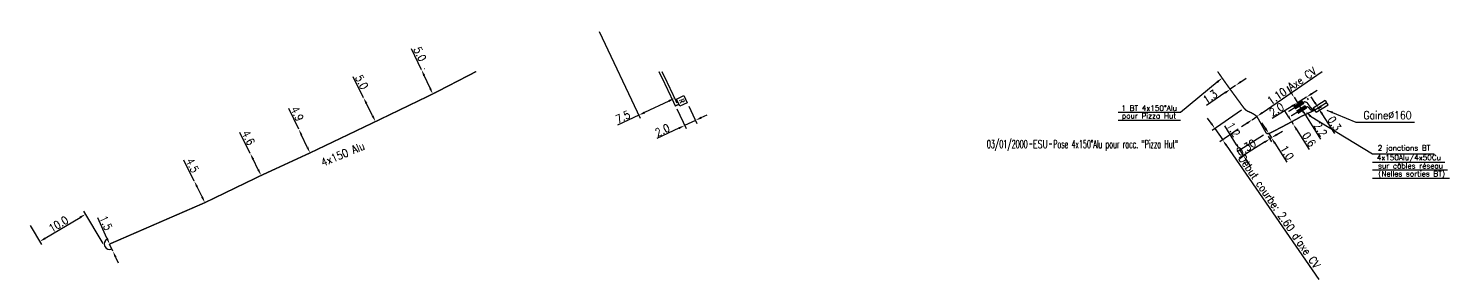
# Model space of a CAD drawing. Header units: millimetres. Extents: x 79134 to 80000, y 145000 to 146008.
# Drawn here: x 79133.6 to 79399.9, y 145961 to 146008.1 of the extents above; entities that cross this region are included whole.
import ezdxf
from ezdxf.enums import TextEntityAlignment as Align

# ---------------------------------------------------------------- set-up
doc = ezdxf.new("R2010")
doc.units = ezdxf.units.MM
doc.header["$PDMODE"] = 34
doc.linetypes.add('B_ST_AL', pattern=[2000, 1000, 1000])
doc.linetypes.add('B_ST_CU', pattern=[2000, 1000, 1000])
doc.layers.get('0').update_dxf_attribs({"linetype": 'CONTINUOUS'})
doc.layers.get('Defpoints').update_dxf_attribs({"linetype": 'CONTINUOUS'})
for name, color, linetype in [('B_110', 1, 'CONTINUOUS'), ('B_200', 7, 'CONTINUOUS'), ('B_300', 7, 'CONTINUOUS'), ('B_400', 7, 'CONTINUOUS')]:
    doc.layers.add(name, color=color, linetype=linetype)
doc.styles.add('M_ROMANS', font='ROMANS.shx', dxfattribs={"width": 0.75})
doc.styles.get("Standard").update_dxf_attribs({"font": 'romans.shx', "width": 0.85})
doc.dimstyles.get("Standard").update_dxf_attribs({"dimtxt": 1.5, "dimasz": 1.2, "dimexe": 0.625, "dimexo": 0.625, "dimgap": 0.25, "dimtad": 1, "dimdec": 1, "dimzin": 0, "dimdsep": 46, "dimtxsty": 'Standard', "dimcen": -0.5, "dimclrd": 256, "dimclre": 256, "dimclrt": 256, "dimadec": 0, "dimazin": 0, "dimtfac": 1, "dimtdec": 1, "dimtmove": 0, "dimatfit": 3, "dimfxl": 1, "dimtolj": 1, "dimtzin": 0, "dimarcsym": 0})

# ---------------------------------------------------------------- blocks, each defined once
blk = doc.blocks.new('*D61')
at = {"layer": 'B_110', "linetype": 'Continuous', "lineweight": -2, "transparency": 16777216}
for p, q in [((79355.19, 145990.29), (79354.51, 145991.28)), ((79360.86, 145992.74), (79355.36, 145988.95)), ((79355.87, 145989.31), (79357.35, 145987.16)), ((79360.28, 145989.18), (79356.83, 145986.81)), ((79358.03, 145986.18), (79375.39, 145960.98))]:
    blk.add_line(p, q, dxfattribs=at)
at = {"layer": 'B_110', "linetype": 'Continuous', "transparency": 16777216}
for points in [[(79355.35, 145990.41), (79355.03, 145990.18), (79355.87, 145989.31)], [(79358.19, 145986.29), (79357.86, 145986.06), (79357.35, 145987.16)]]:
    blk.add_solid(points, dxfattribs=at)
at = {"layer": 'Defpoints', "color": 0, "linetype": 'Continuous', "transparency": 16777216}
for p in [(79361.37, 145993.1), (79360.79, 145989.54), (79357.35, 145987.16)]:
    blk.add_point(p, dxfattribs=at)
at = {"layer": 'B_110', "linetype": 'Continuous', "transparency": 16777216, "insert": (79367.99, 145973.73), "char_height": 1.5, "attachment_point": 5, "rotation": 304.5754}
blk.add_mtext("\\A1;Début courbe: 2.60 d'axe CV", dxfattribs=at)
blk = doc.blocks.new('*D62')
at = {"layer": 'B_110', "linetype": 'Continuous', "lineweight": -2, "transparency": 16777216}
for p, q in [((79360.76, 145998.07), (79361.75, 145998.75)), ((79357.77, 145995.99), (79354.33, 145993.6)), ((79359.78, 145997.39), (79358.75, 145996.67))]:
    blk.add_line(p, q, dxfattribs=at)
at = {"layer": 'B_110', "linetype": 'Continuous', "transparency": 16777216}
for points in [[(79357.65, 145996.15), (79357.88, 145995.82), (79358.75, 145996.67)], [(79360.65, 145998.23), (79360.88, 145997.91), (79359.78, 145997.39)]]:
    blk.add_solid(points, dxfattribs=at)
at = {"layer": 'Defpoints', "color": 0, "linetype": 'Continuous', "transparency": 16777216}
for p in [(79358.75, 145996.67), (79358.75, 145996.67), (79359.78, 145997.39)]:
    blk.add_point(p, dxfattribs=at)
at = {"layer": 'B_110', "linetype": 'Continuous', "transparency": 16777216, "insert": (79354.98, 145995.27), "char_height": 1.5, "attachment_point": 5, "rotation": 34.7659}
blk.add_mtext('\\A1;1.3', dxfattribs=at)
blk = doc.blocks.new('GIS_MODF')
at = {"color": 0, "linetype": 'Continuous', "flags": 128}
for points in [[(-2.18, -0.01), (-1.68, -0.01)], [(1.52, -0.01), (2.02, -0.01)]]:
    blk.add_lwpolyline(points, dxfattribs=at)
at = {"color": 0, "linetype": 'Continuous', "width": 0.5}
blk.add_attdef('DATE', text='', height=1.5, dxfattribs=at).set_placement((-2.5, -0.8), align=Align.RIGHT)
at = {"color": 0, "linetype": 'Continuous', "width": 1.771291}
blk.add_attdef('USER', text='', height=1.5, dxfattribs=at).set_placement((-1.51, -0.8), (1.28, -0.8), align=Align.FIT)
at = {"color": 0, "linetype": 'Continuous', "width": 0.5}
blk.add_attdef('DESC', (2.29, -0.8), '', height=1.5, dxfattribs=at)
blk = doc.blocks.new('*D63')
at = {"layer": 'B_110', "linetype": 'Continuous', "lineweight": -2, "transparency": 16777216}
for p, q in [((79359.96, 145986.28), (79357.73, 145989.83)), ((79365.02, 145988.04), (79360.07, 145984.93)), ((79361.24, 145984.25), (79360.6, 145985.27)), ((79361.88, 145983.24), (79362.51, 145982.22))]:
    blk.add_line(p, q, dxfattribs=at)
at = {"layer": 'B_110', "linetype": 'Continuous', "transparency": 16777216}
for points in [[(79360.13, 145986.39), (79359.79, 145986.18), (79360.6, 145985.27)], [(79362.04, 145983.34), (79361.71, 145983.13), (79361.24, 145984.25)]]:
    blk.add_solid(points, dxfattribs=at)
at = {"layer": 'Defpoints', "color": 0, "linetype": 'Continuous', "transparency": 16777216}
for p in [(79365.55, 145988.38), (79360.6, 145985.27), (79361.24, 145984.25)]:
    blk.add_point(p, dxfattribs=at)
at = {"layer": 'B_110', "linetype": 'Continuous', "transparency": 16777216, "insert": (79359.37, 145989.1), "char_height": 1.5, "attachment_point": 5, "rotation": 302.1479}
blk.add_mtext('\\A1;1.2', dxfattribs=at)
blk = doc.blocks.new('*D64')
at = {"layer": 'B_110', "linetype": 'Continuous', "lineweight": -2, "transparency": 16777216}
for p, q in [((79367.51, 145988.19), (79368.53, 145988.83)), ((79365.17, 145986.72), (79360.44, 145983.75)), ((79365.88, 145987.85), (79366.52, 145986.83)), ((79366.49, 145987.56), (79366.18, 145987.36))]:
    blk.add_line(p, q, dxfattribs=at)
at = {"layer": 'B_110', "linetype": 'Continuous', "transparency": 16777216}
for points in [[(79367.4, 145988.36), (79367.62, 145988.02), (79366.49, 145987.56)], [(79365.06, 145986.89), (79365.27, 145986.55), (79366.18, 145987.36)]]:
    blk.add_solid(points, dxfattribs=at)
at = {"layer": 'Defpoints', "color": 0, "linetype": 'Continuous', "transparency": 16777216}
for p in [(79365.55, 145988.38), (79366.18, 145987.36), (79366.49, 145987.56)]:
    blk.add_point(p, dxfattribs=at)
at = {"layer": 'B_110', "linetype": 'Continuous', "transparency": 16777216, "insert": (79361.76, 145985.76), "char_height": 1.5, "attachment_point": 5, "rotation": 32.1479}
blk.add_mtext('\\A1;0.30', dxfattribs=at)
blk = doc.blocks.new('*D65')
at = {"layer": 'B_110', "linetype": 'Continuous', "lineweight": -2, "transparency": 16777216}
for p, q in [((79369.64, 145991.6), (79369, 145992.62)), ((79370.28, 145990.58), (79370.57, 145990.12)), ((79371.21, 145989.1), (79373.54, 145985.4))]:
    blk.add_line(p, q, dxfattribs=at)
at = {"layer": 'B_110', "linetype": 'Continuous', "transparency": 16777216}
for points in [[(79369.81, 145991.71), (79369.47, 145991.49), (79370.28, 145990.58)], [(79371.38, 145989.21), (79371.04, 145988.99), (79370.57, 145990.12)]]:
    blk.add_solid(points, dxfattribs=at)
at = {"layer": 'Defpoints', "color": 0, "linetype": 'Continuous', "transparency": 16777216}
for p in [(79370.28, 145990.58), (79370.57, 145990.12), (79370.57, 145990.12)]:
    blk.add_point(p, dxfattribs=at)
at = {"layer": 'B_110', "linetype": 'Continuous', "transparency": 16777216, "insert": (79373.54, 145987.27), "char_height": 1.5, "attachment_point": 5, "rotation": 302.1479}
blk.add_mtext('\\A1;0.6', dxfattribs=at)
blk = doc.blocks.new('*D66')
at = {"layer": 'B_110', "linetype": 'Continuous', "lineweight": -2, "transparency": 16777216}
for p, q in [((79365.35, 145989.38), (79364.71, 145990.39)), ((79365.99, 145988.36), (79366.49, 145987.56)), ((79367.13, 145986.54), (79369.36, 145982.99))]:
    blk.add_line(p, q, dxfattribs=at)
at = {"layer": 'B_110', "linetype": 'Continuous', "transparency": 16777216}
for points in [[(79365.52, 145989.48), (79365.18, 145989.27), (79365.99, 145988.36)], [(79367.3, 145986.65), (79366.96, 145986.43), (79366.49, 145987.56)]]:
    blk.add_solid(points, dxfattribs=at)
at = {"layer": 'Defpoints', "color": 0, "linetype": 'Continuous', "transparency": 16777216}
for p in [(79365.99, 145988.36), (79366.49, 145987.56), (79366.49, 145987.56)]:
    blk.add_point(p, dxfattribs=at)
at = {"layer": 'B_110', "linetype": 'Continuous', "transparency": 16777216, "insert": (79369.41, 145984.79), "char_height": 1.5, "attachment_point": 5, "rotation": 302.1479}
blk.add_mtext('\\A1;1.0', dxfattribs=at)
blk = doc.blocks.new('*D67')
at = {"layer": 'B_110', "linetype": 'Continuous', "lineweight": -2, "transparency": 16777216}
for p, q in [((79374.07, 145995.85), (79375.08, 145996.48)), ((79370.35, 145993.51), (79366.64, 145991.18)), ((79373.05, 145995.21), (79371.36, 145994.15)), ((79371.48, 145993.95), (79371.69, 145993.62)), ((79373.18, 145995.01), (79373.38, 145994.68))]:
    blk.add_line(p, q, dxfattribs=at)
at = {"layer": 'B_110', "linetype": 'Continuous', "transparency": 16777216}
for points in [[(79373.96, 145996.02), (79374.17, 145995.68), (79373.05, 145995.21)], [(79370.24, 145993.68), (79370.45, 145993.34), (79371.36, 145994.15)]]:
    blk.add_solid(points, dxfattribs=at)
at = {"layer": 'Defpoints', "color": 0, "linetype": 'Continuous', "transparency": 16777216}
for p in [(79371.15, 145994.48), (79371.36, 145994.15), (79372.84, 145995.54)]:
    blk.add_point(p, dxfattribs=at)
at = {"layer": 'B_110', "linetype": 'Continuous', "transparency": 16777216, "insert": (79367.45, 145992.87), "char_height": 1.5, "attachment_point": 5, "rotation": 32.1479}
blk.add_mtext('\\A1;2.0', dxfattribs=at)
blk = doc.blocks.new('*D68')
at = {"layer": 'B_110', "linetype": 'Continuous', "lineweight": -2, "transparency": 16777216}
for p, q in [((79364.74, 145992.26), (79375.99, 146000.02)), ((79362.85, 145990.96), (79363.76, 145991.58)), ((79361.86, 145990.28), (79360.87, 145989.6))]:
    blk.add_line(p, q, dxfattribs=at)
at = {"layer": 'B_110', "linetype": 'Continuous', "transparency": 16777216}
for points in [[(79361.75, 145990.44), (79361.98, 145990.11), (79362.85, 145990.96)], [(79364.63, 145992.43), (79364.86, 145992.1), (79363.76, 145991.58)]]:
    blk.add_solid(points, dxfattribs=at)
at = {"layer": 'Defpoints', "color": 0, "linetype": 'Continuous', "transparency": 16777216}
for p in [(79362.85, 145990.96), (79363.76, 145991.58), (79363.76, 145991.58)]:
    blk.add_point(p, dxfattribs=at)
at = {"layer": 'B_110', "linetype": 'Continuous', "transparency": 16777216, "insert": (79370.29, 145997.3), "char_height": 1.5, "attachment_point": 5, "rotation": 34.5754}
blk.add_mtext('\\A1;1.10 Axe CV', dxfattribs=at)
blk = doc.blocks.new('*D69')
at = {"layer": 'B_110', "linetype": 'Continuous', "lineweight": -2, "transparency": 16777216}
for p, q in [((79370.08, 145996.19), (79369.44, 145997.21)), ((79370.72, 145995.17), (79371.89, 145993.31)), ((79372.42, 145993.64), (79372.42, 145993.64)), ((79372.53, 145992.29), (79375.67, 145987.29))]:
    blk.add_line(p, q, dxfattribs=at)
at = {"layer": 'B_110', "linetype": 'Continuous', "transparency": 16777216}
for points in [[(79370.25, 145996.3), (79369.91, 145996.08), (79370.72, 145995.17)], [(79372.7, 145992.4), (79372.36, 145992.19), (79371.89, 145993.31)]]:
    blk.add_solid(points, dxfattribs=at)
at = {"layer": 'Defpoints', "color": 0, "linetype": 'Continuous', "transparency": 16777216}
for p in [(79370.72, 145995.17), (79370.72, 145995.17), (79371.89, 145993.31)]:
    blk.add_point(p, dxfattribs=at)
at = {"layer": 'B_110', "linetype": 'Continuous', "transparency": 16777216, "insert": (79375.68, 145989.16), "char_height": 1.5, "attachment_point": 5, "rotation": 302.1479}
blk.add_mtext('\\A1;2.2', dxfattribs=at)
blk = doc.blocks.new('B_300_04')
at = {"color": 0, "linetype": 'Continuous'}
blk.add_line((0, 0.75), (0, -0.75), dxfattribs=at)
blk.add_solid([(-1, 0.375), (-1, -0.375), (1, 0.375), (1, -0.375)], dxfattribs=at)
at = {"color": 0, "linetype": 'Continuous', "style": 'M_ROMANS', "width": 0.75, "flags": 3}
for tag, p in [('DEF_LEG', (0, -4.25)), ('DEF_COUP', (0, -6.75)), ('DEF_TYPE', (0, -9.25))]:
    blk.add_attdef(tag, text='', height=1.2, dxfattribs=at).set_placement(p, align=Align.MIDDLE)
blk = doc.blocks.new('*D31')
at = {"layer": 'B_110', "linetype": 'Continuous', "lineweight": -2, "transparency": 16777216}
for p, q in [((79240.5, 146007.52), (79248.19, 145991.23)), ((79253.58, 145994.47), (79249.01, 145992.31)), ((79254.39, 145995.54), (79254.39, 145995.54)), ((79247.92, 145991.8), (79243.94, 145989.92))]:
    blk.add_line(p, q, dxfattribs=at)
at = {"layer": 'B_110', "linetype": 'Continuous', "transparency": 16777216}
for points in [[(79253.49, 145994.65), (79253.66, 145994.29), (79254.66, 145994.98)], [(79248.92, 145992.49), (79249.1, 145992.13), (79247.92, 145991.8)]]:
    blk.add_solid(points, dxfattribs=at)
at = {"layer": 'Defpoints', "color": 0, "linetype": 'Continuous', "transparency": 16777216}
for p in [(79240.23, 146008.08), (79254.66, 145994.98), (79254.66, 145994.98)]:
    blk.add_point(p, dxfattribs=at)
at = {"layer": 'B_110', "linetype": 'Continuous', "transparency": 16777216, "insert": (79244.95, 145991.5), "char_height": 1.5, "attachment_point": 5, "rotation": 25.29}
blk.add_mtext('\\A1;7.5', dxfattribs=at)
blk = doc.blocks.new('*D84')
at = {"layer": 'B_110', "linetype": 'Continuous', "lineweight": -2, "transparency": 16777216}
for p, q in [((79207.22, 146000.32), (79205.37, 146004.28)), ((79208.82, 145996.87), (79207.72, 145999.23)), ((79207.75, 146000.57), (79207.78, 146000.58)), ((79209.87, 145996.04), (79209.9, 145996.05))]:
    blk.add_line(p, q, dxfattribs=at)
at = {"layer": 'B_110', "linetype": 'Continuous', "transparency": 16777216}
for points in [[(79207.91, 145999.32), (79207.54, 145999.15), (79207.22, 146000.32)], [(79209.01, 145996.96), (79208.64, 145996.79), (79209.33, 145995.79)]]:
    blk.add_solid(points, dxfattribs=at)
at = {"layer": 'Defpoints', "color": 0, "linetype": 'Continuous', "transparency": 16777216}
for p in [(79207.19, 146000.3), (79207.22, 146000.32), (79209.3, 145995.77)]:
    blk.add_point(p, dxfattribs=at)
at = {"layer": 'B_110', "linetype": 'Continuous', "transparency": 16777216, "insert": (79206.94, 146003.27), "char_height": 1.5, "attachment_point": 5, "rotation": 295.0285}
blk.add_mtext('\\A1;5.0', dxfattribs=at)
blk = doc.blocks.new('*D85')
at = {"layer": 'B_110', "linetype": 'Continuous', "lineweight": -2, "transparency": 16777216}
for p, q in [((79196.36, 145995.08), (79194.4, 145998.99)), ((79198.06, 145991.68), (79196.9, 145994.01))]:
    blk.add_line(p, q, dxfattribs=at)
at = {"layer": 'B_110', "linetype": 'Continuous', "transparency": 16777216}
for points in [[(79197.08, 145994.1), (79196.72, 145993.92), (79196.36, 145995.08)], [(79198.24, 145991.77), (79197.88, 145991.59), (79198.6, 145990.61)]]:
    blk.add_solid(points, dxfattribs=at)
at = {"layer": 'Defpoints', "color": 0, "linetype": 'Continuous', "transparency": 16777216}
for p in [(79196.36, 145995.08), (79196.36, 145995.08), (79198.6, 145990.61)]:
    blk.add_point(p, dxfattribs=at)
at = {"layer": 'B_110', "linetype": 'Continuous', "transparency": 16777216, "insert": (79196.01, 145998.02), "char_height": 1.5, "attachment_point": 5, "rotation": 296.5883}
blk.add_mtext('\\A1;5.0', dxfattribs=at)
blk = doc.blocks.new('*D86')
at = {"layer": 'B_110', "linetype": 'Continuous', "lineweight": -2, "transparency": 16777216}
for p, q in [((79184.23, 145989.16), (79182.36, 145993.04)), ((79185.82, 145985.82), (79184.74, 145988.07)), ((79185.78, 145984.47), (79185.78, 145984.47))]:
    blk.add_line(p, q, dxfattribs=at)
at = {"layer": 'B_110', "linetype": 'Continuous', "transparency": 16777216}
for points in [[(79184.92, 145988.16), (79184.56, 145987.99), (79184.23, 145989.16)], [(79186, 145985.9), (79185.64, 145985.73), (79186.34, 145984.74)]]:
    blk.add_solid(points, dxfattribs=at)
at = {"layer": 'Defpoints', "color": 0, "linetype": 'Continuous', "transparency": 16777216}
for p in [(79184.23, 145989.16), (79184.23, 145989.16), (79186.34, 145984.74)]:
    blk.add_point(p, dxfattribs=at)
at = {"layer": 'B_110', "linetype": 'Continuous', "transparency": 16777216, "insert": (79183.94, 145992.07), "char_height": 1.5, "attachment_point": 5, "rotation": 295.5908}
blk.add_mtext('\\A1;4.9', dxfattribs=at)
blk = doc.blocks.new('*D87')
at = {"layer": 'B_110', "linetype": 'Continuous', "lineweight": -2, "transparency": 16777216}
for p, q in [((79175.13, 145984.63), (79173.19, 145988.55)), ((79176.64, 145981.58), (79175.66, 145983.55))]:
    blk.add_line(p, q, dxfattribs=at)
at = {"layer": 'B_110', "linetype": 'Continuous', "transparency": 16777216}
for points in [[(79175.84, 145983.64), (79175.48, 145983.47), (79175.13, 145984.63)], [(79176.81, 145981.67), (79176.46, 145981.49), (79177.17, 145980.51)]]:
    blk.add_solid(points, dxfattribs=at)
at = {"layer": 'Defpoints', "color": 0, "linetype": 'Continuous', "transparency": 16777216}
for p in [(79175.13, 145984.63), (79175.13, 145984.63), (79177.17, 145980.51)]:
    blk.add_point(p, dxfattribs=at)
at = {"layer": 'B_110', "linetype": 'Continuous', "transparency": 16777216, "insert": (79174.79, 145987.57), "char_height": 1.5, "attachment_point": 5, "rotation": 296.2888}
blk.add_mtext('\\A1;4.6', dxfattribs=at)
blk = doc.blocks.new('*D88')
at = {"layer": 'B_110', "linetype": 'Continuous', "lineweight": -2, "transparency": 16777216}
for p, q in [((79164.64, 145979.45), (79162.7, 145983.37)), ((79166.1, 145976.49), (79165.17, 145978.37))]:
    blk.add_line(p, q, dxfattribs=at)
at = {"layer": 'B_110', "linetype": 'Continuous', "transparency": 16777216}
for points in [[(79165.35, 145978.46), (79164.99, 145978.28), (79164.64, 145979.45)], [(79166.28, 145976.58), (79165.92, 145976.4), (79166.63, 145975.41)]]:
    blk.add_solid(points, dxfattribs=at)
at = {"layer": 'Defpoints', "color": 0, "linetype": 'Continuous', "transparency": 16777216}
for p in [(79164.64, 145979.45), (79164.64, 145979.45), (79166.63, 145975.41)]:
    blk.add_point(p, dxfattribs=at)
at = {"layer": 'B_110', "linetype": 'Continuous', "transparency": 16777216, "insert": (79164.3, 145982.39), "char_height": 1.5, "attachment_point": 5, "rotation": 296.2888}
blk.add_mtext('\\A1;4.5', dxfattribs=at)
blk = doc.blocks.new('B_300_05')
at = {"color": 0, "linetype": 'Continuous'}
blk.add_arc((0, 0), 1, 270, 90, dxfattribs=at)
at = {"color": 0, "linetype": 'Continuous', "style": 'M_ROMANS', "width": 0.75, "flags": 3}
for tag, p in [('DEF_LEG', (0, -5)), ('DEF_COUP', (0, -7.5)), ('DEF_TYPE', (0, -10))]:
    blk.add_attdef(tag, text='', height=1.2, dxfattribs=at).set_placement(p, align=Align.MIDDLE)
blk = doc.blocks.new('*D89')
at = {"layer": 'B_110', "linetype": 'Continuous', "lineweight": -2, "transparency": 16777216}
for p, q in [((79148.28, 145968.74), (79146.55, 145972.56)), ((79149.4, 145966.29), (79148.78, 145967.65)), ((79149.9, 145965.19), (79150.39, 145964.1))]:
    blk.add_line(p, q, dxfattribs=at)
at = {"layer": 'B_110', "linetype": 'Continuous', "transparency": 16777216}
for points in [[(79148.47, 145968.83), (79148.1, 145968.66), (79148.78, 145967.65)], [(79150.08, 145965.28), (79149.72, 145965.11), (79149.4, 145966.29)]]:
    blk.add_solid(points, dxfattribs=at)
at = {"layer": 'Defpoints', "color": 0, "linetype": 'Continuous', "transparency": 16777216}
for p in [(79148.78, 145967.65), (79149.4, 145966.29), (79149.4, 145966.29)]:
    blk.add_point(p, dxfattribs=at)
at = {"layer": 'B_110', "linetype": 'Continuous', "transparency": 16777216, "insert": (79148.08, 145971.61), "char_height": 1.5, "attachment_point": 5, "rotation": 294.4372}
blk.add_mtext('\\A1;1.5', dxfattribs=at)
blk = doc.blocks.new('B_200_01')
at = {"color": 0, "linetype": 'Continuous', "flags": 128}
blk.add_lwpolyline([(-0.75, -0.75), (-0.75, 0.75), (0.75, 0.75), (0.75, -0.75)], close=True, dxfattribs=at)
at = {"color": 0, "linetype": 'Continuous', "style": 'M_ROMANS', "width": 0.75}
blk.add_text('R', height=0.9, dxfattribs=at).set_placement((0, 0), align=Align.MIDDLE)
at = {"color": 0, "linetype": 'Continuous', "style": 'M_ROMANS', "width": 0.75, "flags": 3}
for tag, p in [('DEF_LEG', (0, -5)), ('DEF_COUP', (0, -7.5)), ('DEF_TYPE', (0, -10))]:
    blk.add_attdef(tag, text='', height=1.2, dxfattribs=at).set_placement(p, align=Align.MIDDLE)
blk = doc.blocks.new('*D90')
at = {"layer": 'B_300', "linetype": 'Continuous', "lineweight": -2, "transparency": 16777216}
for p, q in [((79136.72, 145968.74), (79143.24, 145972.64)), ((79147.56, 145967.75), (79143.95, 145973.79)), ((79133.89, 145971.14), (79136.01, 145967.58))]:
    blk.add_line(p, q, dxfattribs=at)
at = {"layer": 'B_300', "linetype": 'Continuous', "transparency": 16777216}
for points in [[(79143.14, 145972.81), (79143.34, 145972.46), (79144.27, 145973.25)], [(79136.62, 145968.91), (79136.82, 145968.56), (79135.69, 145968.12)]]:
    blk.add_solid(points, dxfattribs=at)
at = {"layer": 'Defpoints', "color": 0, "linetype": 'Continuous', "transparency": 16777216}
for p in [(79144.27, 145973.25), (79133.57, 145971.67), (79147.88, 145967.22)]:
    blk.add_point(p, dxfattribs=at)
at = {"layer": 'B_300', "linetype": 'Continuous', "transparency": 16777216, "insert": (79139.19, 145971.38), "char_height": 1.5, "attachment_point": 5, "rotation": 30.8843}
blk.add_mtext('\\A1;10.0', dxfattribs=at)
blk = doc.blocks.new('*D91')
at = {"layer": 'B_110', "linetype": 'Continuous', "lineweight": -2, "transparency": 16777216}
for p, q in [((79257.3, 145993.51), (79258.83, 145990.27)), ((79255.06, 145992.98), (79256.79, 145989.31)), ((79258.56, 145990.84), (79256.53, 145989.88)), ((79259.65, 145991.35), (79260.73, 145991.86)), ((79255.44, 145989.36), (79251.35, 145987.43))]:
    blk.add_line(p, q, dxfattribs=at)
at = {"layer": 'B_110', "linetype": 'Continuous', "transparency": 16777216}
for points in [[(79259.56, 145991.53), (79259.73, 145991.17), (79258.56, 145990.84)], [(79255.36, 145989.54), (79255.53, 145989.18), (79256.53, 145989.88)]]:
    blk.add_solid(points, dxfattribs=at)
at = {"layer": 'Defpoints', "color": 0, "linetype": 'Continuous', "transparency": 16777216}
for p in [(79254.79, 145993.55), (79257.03, 145994.08), (79256.53, 145989.88)]:
    blk.add_point(p, dxfattribs=at)
at = {"layer": 'B_110', "linetype": 'Continuous', "transparency": 16777216, "insert": (79252.36, 145989.01), "char_height": 1.5, "attachment_point": 5, "rotation": 25.29}
blk.add_mtext('\\A1;2.0', dxfattribs=at)
blk = doc.blocks.new('*D142')
at = {"layer": 'B_400', "linetype": 'Continuous', "lineweight": -2, "transparency": 16777216}
for p, q in [((79374.6, 145994.22), (79373.96, 145995.24)), ((79375.11, 145993.12), (79375.77, 145993.54)), ((79375.18, 145993.01), (79375.84, 145993.43)), ((79375.24, 145993.21), (79375.31, 145993.1)), ((79375.95, 145992.08), (79378.28, 145988.38))]:
    blk.add_line(p, q, dxfattribs=at)
at = {"layer": 'B_400', "linetype": 'Continuous', "transparency": 16777216}
for points in [[(79374.77, 145994.33), (79374.43, 145994.12), (79375.24, 145993.21)], [(79376.12, 145992.19), (79375.78, 145991.97), (79375.31, 145993.1)]]:
    blk.add_solid(points, dxfattribs=at)
at = {"layer": 'Defpoints', "color": 0, "linetype": 'Continuous', "transparency": 16777216}
for p in [(79374.58, 145992.79), (79374.65, 145992.68), (79375.31, 145993.1)]:
    blk.add_point(p, dxfattribs=at)
at = {"layer": 'B_400', "linetype": 'Continuous', "transparency": 16777216, "insert": (79378.28, 145990.25), "char_height": 1.5, "attachment_point": 5, "rotation": 302.1479}
blk.add_mtext('\\A1;0.3', dxfattribs=at)

msp = doc.modelspace()

# ---------------------------------------------------------------- linework, layer by layer
at = {"layer": 'B_110'}
for p, q in [((79356.3, 145998), (79349.45, 145992.3)), ((79370.28, 145990.58), (79370.57, 145990.12))]:
    msp.add_line(p, q, dxfattribs=at)
at = {"layer": 'B_110', "linetype": 'Continuous'}
for p, q in [((79349.45, 145992.3), (79337.77, 145992.3)), ((79349.45, 145990.84), (79337.77, 145990.84))]:
    msp.add_line(p, q, dxfattribs=at)
at = {"layer": 'B_110', "linetype": 'B_ST_AL', "const_width": 0.25, "flags": 128}
for points in [[(79148.78, 145967.65), (79166.63, 145975.41), (79177.17, 145980.51), (79186.34, 145984.74), (79198.6, 145990.61), (79209.33, 145995.79), (79217.47, 146000)], [(79251.7, 146000), (79252.36, 145998.69), (79254.79, 145993.55), (79255.47, 145993.86)], [(79371.62, 145993.73), (79369.68, 145992.49)]]:
    msp.add_lwpolyline(points, dxfattribs=at)
at = {"layer": 'B_110', "linetype": 'B_ST_AL', "flags": 128}
msp.add_lwpolyline([(79252.26, 146000, 0.25, 0.25, 0), (79252.81, 145998.91, 0.25, 0.25, 0), (79254.67, 145994.98, 0.25, 0.25, 0), (79255.03, 145994.21, 0.25, 0.25, 0), (79255.26, 145994.32, 0, 0, 0)], format="xyseb", dxfattribs=at)
at = {"layer": 'B_110', "const_width": 0.25}
msp.add_lwpolyline([(79356.41, 146000, 0.000139), (79356.48, 145999.89, 0.00675), (79358.75, 145996.67, 0.001212), (79361.05, 145993.53, 0.008682), (79361.37, 145993.1, 0.135023), (79362.23, 145992.47, -0.080323), (79363.76, 145991.58), (79365.55, 145988.38, 0.02509), (79365.89, 145988.35, 0.085058), (79365.99, 145988.36, 0.044161), (79366.31, 145988.49, 0.003423), (79370.28, 145990.58, 0.00692), (79372.08, 145991.58, 0.00513), (79374.59, 145992.76), (79376.83, 145994.18)], format="xyb", dxfattribs=at)
at = {"layer": 'B_110', "linetype": 'B_ST_CU', "const_width": 0.25, "flags": 128}
for points in [[(79371.62, 145993.73), (79372.73, 145994.33), (79373.14, 145994.19), (79373.7, 145993.42), (79373.9, 145993.18), (79374.24, 145992.87), (79374.59, 145992.76)], [(79372.15, 145992.88), (79373.21, 145993.41), (79373.47, 145993.24), (79373.8, 145992.85), (79374.16, 145992.67), (79374.59, 145992.76)]]:
    msp.add_lwpolyline(points, dxfattribs=at)
at = {"layer": 'B_110', "const_width": 0.25, "flags": 128}
msp.add_lwpolyline([(79372.15, 145992.88), (79370.17, 145991.67)], dxfattribs=at)
at = {"layer": 'B_110'}
msp.add_solid([(79356.17, 145998.16), (79357.27, 145998.8), (79356.44, 145997.84)], dxfattribs=at)
at = {"layer": 'B_300', "linetype": 'Continuous'}
for p, q in [((79373.81, 145991.61), (79385.45, 145984.54)), ((79385.44, 145983.01), (79398.95, 145983.01)), ((79385.45, 145984.54), (79396.98, 145984.54)), ((79385.44, 145981.56), (79399.47, 145981.56)), ((79385.44, 145979.98), (79399.87, 145979.98))]:
    msp.add_line(p, q, dxfattribs=at)
msp.add_solid([(79373.66, 145991.46), (79372.94, 145992.5), (79373.96, 145991.76)], dxfattribs=at)
at = {"layer": 'B_400', "color": 7}
for p, q in [((79374.32, 145993.22), (79376.57, 145994.6)), ((79374.84, 145992.36), (79377.09, 145993.75)), ((79376.57, 145994.6), (79376.83, 145994.18)), ((79377.09, 145993.75), (79376.83, 145994.18)), ((79374.32, 145993.22), (79374.58, 145992.79)), ((79374.84, 145992.36), (79374.58, 145992.79))]:
    msp.add_line(p, q, dxfattribs=at)

# ---------------------------------------------------------------- block references
at = {"layer": 'B_110', "linetype": 'Continuous'}
ref = msp.add_blockref('GIS_MODF', (79323.31, 145986.44), dxfattribs=at)
ref.add_attrib('DATE', '03/01/2000', dxfattribs={"layer": '0', "color": 0, "height": 1.5, "width": 0.5}).set_placement((79320.81, 145985.64), align=Align.RIGHT)
ref.add_attrib('USER', 'ESU', dxfattribs={"layer": '0', "color": 0, "height": 1.5, "width": 0.683656}).set_placement((79321.8, 145985.64), (79324.59, 145985.64), align=Align.FIT)
ref.add_attrib('DESC', 'Pose 4x150%%dAlu pour racc. "Pizza Hut"', (79325.6, 145985.64), dxfattribs={"layer": '0', "color": 0, "height": 1.5, "width": 0.5})
at = {"layer": 'B_200', "rotation": 295.3166860120707}
msp.add_blockref('B_200_01', (79256.01, 145994.48), dxfattribs=at)
at = {"layer": 'B_300', "zscale": 0.5, "rotation": 32.14788884573315}
msp.add_blockref('B_300_04', (79371.62, 145993.73), dxfattribs=at)
at = {"layer": 'B_300'}
for name, p, rotation in [('B_300_04', (79372.15, 145992.88), 32.14788884573315), ('B_300_05', (79148.78, 145967.65), 205.8788215400874)]:
    msp.add_blockref(name, p, dxfattribs=dict(at, rotation=rotation))

# ---------------------------------------------------------------- texts
at = {"layer": 'B_110', "linetype": 'Continuous'}
for s, p in [('1 BT 4x150%%dAlu', (79343.58, 145993.14)), ('pour Pizza Hut', (79343.53, 145991.68))]:
    msp.add_text(s, height=1, dxfattribs=at).set_placement(p, align=Align.MIDDLE_CENTER)
at = {"layer": 'B_110', "linetype": 'Continuous', "width": 0.85}
msp.add_text('4x150 Alu', height=1.5, rotation=22.6214, dxfattribs=at).set_placement((79188.5, 145982.86), align=Align.MIDDLE_LEFT)
at = {"layer": 'B_300', "linetype": 'Continuous'}
for s, p in [('2 jonctions BT', (79391.33, 145985.67)), ('4x150Alu/4x50Cu', (79392.24, 145983.86)), ('sur câbles réseau', (79392.55, 145982.31)), ('(Nelles sorties BT)', (79392.76, 145980.83))]:
    msp.add_text(s, height=1, dxfattribs=at).set_placement(p, align=Align.MIDDLE_CENTER)
at = {"layer": 'B_400', "linetype": 'Continuous', "insert": (79383.73, 145992.56), "char_height": 1.5, "attachment_point": 1}
msp.add_mtext('\\A1;Gaine%%c160', dxfattribs=at)

# ---------------------------------------------------------------- dimensions: what is measured, and where the dimension line sits
at = {"layer": 'B_110', "linetype": 'Continuous'}
for base, p1, p2, angle, picture, middle, dimtype in [((79254.6608, 145994.979), (79240.2295, 146008.0832), (79254.6608, 145994.9789), 25.29, '*D31', (79245.3786, 145990.5933), 160), ((79207.22, 146000.32), (79209.3, 145995.77), (79207.19, 146000.3), 115.0285, '*D84', (79206.04, 146002.84), 161), ((79196.36, 145995.08), (79198.6, 145990.61), (79196.36, 145995.08), 116.5883, '*D85', (79195.11, 145997.57), 161), ((79370.72, 145995.17), (79371.89, 145993.31), (79370.72, 145995.17), 302.1479, '*D69', (79374.83, 145988.63), 160), ((79184.23, 145989.16), (79186.34, 145984.74), (79184.23, 145989.16), 115.5908, '*D86', (79183.04, 145991.64), 161), ((79175.13, 145984.63), (79177.17, 145980.51), (79175.13, 145984.63), 116.2888, '*D87', (79173.9, 145987.13), 161), ((79164.64, 145979.45), (79166.63, 145975.41), (79164.64, 145979.45), 116.2888, '*D88', (79163.41, 145981.95), 161), ((79149.4, 145966.29), (79148.78, 145967.65), (79149.4, 145966.29), 294.4372, '*D89', (79147.17, 145971.2), 161)]:
    dim = msp.add_linear_dim(base=base, p1=p1, p2=p2, angle=angle, dimstyle='Standard', dxfattribs=at)
    dim.commit()
    dim.dimension.update_dxf_attribs({"geometry": picture, "text_midpoint": middle, "dimtype": dimtype})
for base, p1, p2, angle, text, picture, middle in [((79363.76, 145991.58), (79362.85, 145990.96), (79363.76, 145991.58), 34.5754, '1.10 Axe CV', '*D68', (79370.29, 145997.3)), ((79357.35, 145987.16), (79361.37, 145993.1), (79360.79, 145989.54), 304.5754, "Début courbe: 2.60 d'axe CV", '*D61', (79367.99, 145973.73)), ((79366.18, 145987.36), (79366.49, 145987.56), (79365.55, 145988.38), 32.1479, '0.30', '*D64', (79361.76, 145985.76))]:
    dim = msp.add_linear_dim(base=base, p1=p1, p2=p2, angle=angle, text=text, dimstyle='Standard', dxfattribs=at)
    dim.commit()
    dim.dimension.update_dxf_attribs({"geometry": picture, "text_midpoint": middle})
for base, p1, p2, angle, picture, middle in [((79358.75, 145996.67), (79359.78, 145997.39), (79358.75, 145996.67), 34.7659, '*D62', (79354.98, 145995.27)), ((79371.36, 145994.15), (79372.84, 145995.54), (79371.15, 145994.48), 32.1479, '*D67', (79367.45, 145992.87)), ((79360.6, 145985.27), (79361.24, 145984.25), (79365.55, 145988.38), 302.1479, '*D63', (79359.37, 145989.1)), ((79370.57, 145990.12), (79370.28, 145990.58), (79370.57, 145990.12), 302.1479, '*D65', (79373.54, 145987.27)), ((79366.4939, 145987.5553), (79365.9884, 145988.3596), (79366.4939, 145987.5553), 302.1479, '*D66', (79369.4129, 145984.7899))]:
    dim = msp.add_linear_dim(base=base, p1=p1, p2=p2, angle=angle, dimstyle='Standard', dxfattribs=at)
    dim.commit()
    dim.dimension.update_dxf_attribs({"geometry": picture, "text_midpoint": middle})
dim = msp.add_linear_dim(base=(79256.53, 145989.88), p1=(79257.03, 145994.08), p2=(79254.79, 145993.55), angle=25.29, text='2.0', dimstyle='Standard', dxfattribs=at)
dim.commit()
dim.dimension.update_dxf_attribs({"geometry": '*D91', "text_midpoint": (79252.79, 145988.11), "dimtype": 160})
at = {"layer": 'B_300', "linetype": 'Continuous'}
dim = msp.add_linear_dim(base=(79144.27, 145973.25), p1=(79133.57, 145971.67), p2=(79147.88, 145967.22), angle=210.8843, dimstyle='Standard', dxfattribs=at)
dim.commit()
dim.dimension.update_dxf_attribs({"geometry": '*D90', "text_midpoint": (79139.71, 145970.52), "dimtype": 160})
at = {"layer": 'B_400', "linetype": 'Continuous'}
dim = msp.add_linear_dim(base=(79375.31, 145993.1), p1=(79374.58, 145992.79), p2=(79374.65, 145992.68), angle=302.1479, text='0.3', dimstyle='Standard', dxfattribs=at)
dim.commit()
dim.dimension.update_dxf_attribs({"geometry": '*D142', "text_midpoint": (79377.43, 145989.72), "dimtype": 160})

# ---------------------------------------------------------------- leaders
at = {"layer": 'B_400', "linetype": 'Continuous', "annotation_type": 0, "has_hookline": 1, "hookline_direction": 0, "text_width": 9.59}
msp.add_leader([(79376.88, 145992.75), (79382.28, 145990.53), (79383.48, 145990.53)], dimstyle='Standard', override={"dimgap": 0.25, "dimtad": 1}, dxfattribs=at)

doc.saveas('drawing.dxf')
